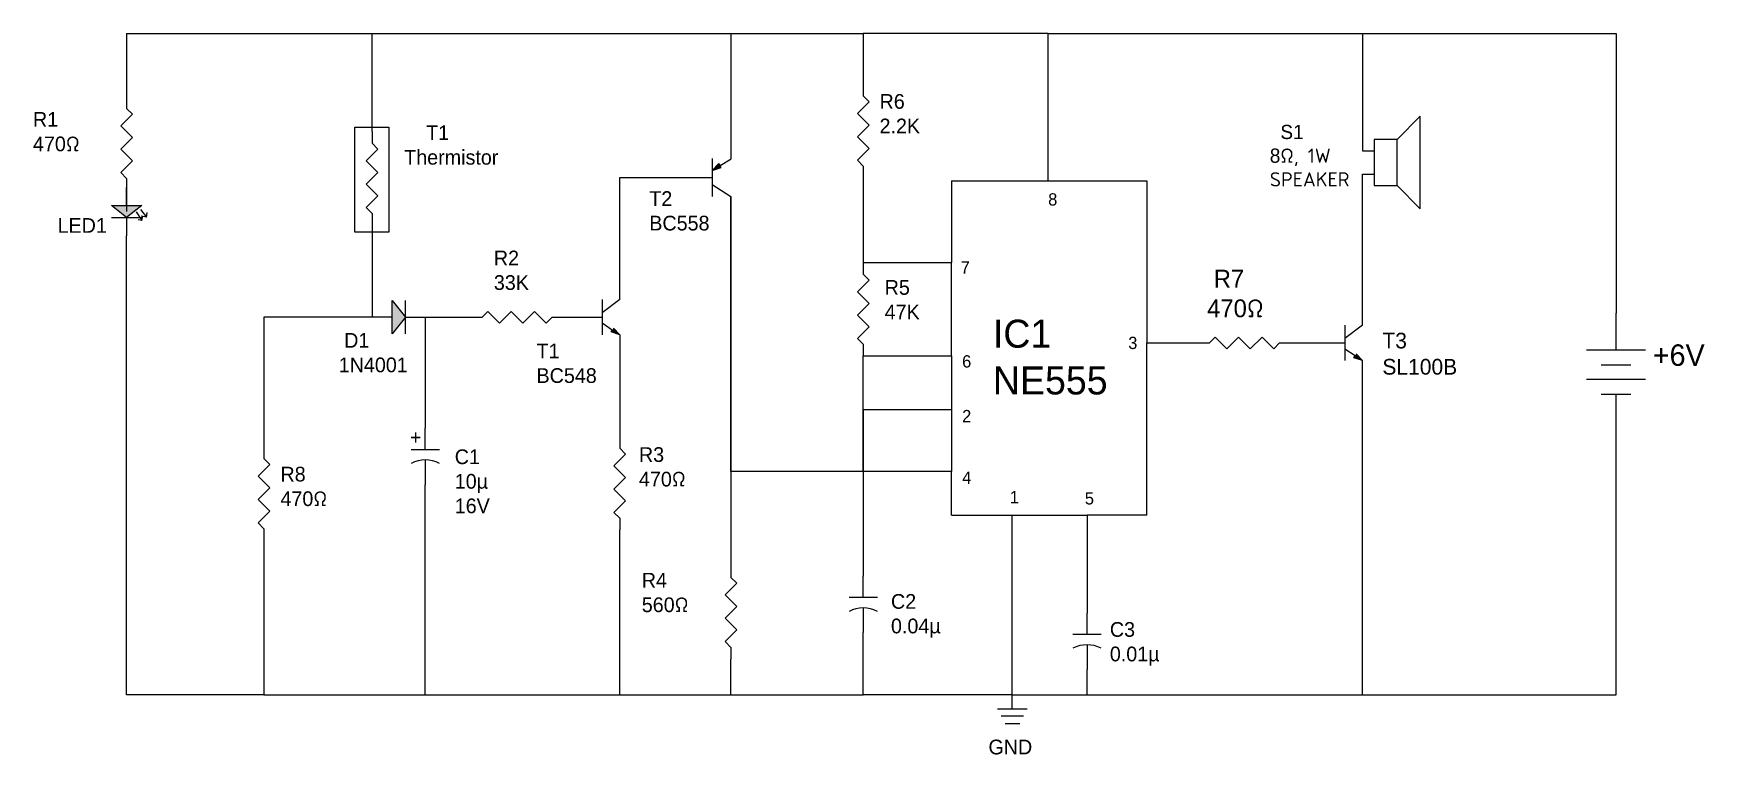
# Model space of a CAD drawing. Header units: inches. Extents: x 88 to 156, y 23.5 to 52.8.
import ezdxf

# ---------------------------------------------------------------- set-up
doc = ezdxf.new("R2010")
doc.units = ezdxf.units.IN
doc.header["$MEASUREMENT"] = 0

# ---------------------------------------------------------------- blocks, each defined once
blk = doc.blocks.new('Resistor')
at = {"color": 7}
blk.add_lwpolyline([(0, 0), (0.05, 0), (0.075, 0.025), (0.125, -0.025), (0.175, 0.025), (0.225, -0.025), (0.275, 0.025), (0.325, -0.025), (0.35, 0), (0.4, 0)], dxfattribs=at)
blk = doc.blocks.new('Diode')
at = {"color": 7}
for p, q in [((0.15, 0), (0, 0)), ((0.15, 0.125), (0.25, 0)), ((0.15, -0.125), (0.15, 0.125)), ((0.25, 0), (0.15, -0.125)), ((0.25, -0.125), (0.25, 0.125)), ((0.25, 0), (0.4, 0))]:
    blk.add_line(p, q, dxfattribs=at)
blk.add_solid([(0.15, -0.125), (0.25, 0), (0.15, 0.125)], dxfattribs=at)
blk = doc.blocks.new('Capacitor')
at = {"color": 7}
for p, q in [((0.15, 0), (0, 0)), ((0.15, -0.1), (0.15, 0.1)), ((0.225, 0), (0.4, 0))]:
    blk.add_line(p, q, dxfattribs=at)
blk.add_arc((0.4375, 0), 0.2125, 151.9275, 208.0725, dxfattribs=at)
blk = doc.blocks.new('Transistor - NPN')
at = {"color": 7}
for p, q in [((0.199999, 0.2), (0.199999, -0.2)), ((0.399999, 0.2), (0.199999, 0.05)), ((0, 0), (0.199999, 0)), ((0.316132, -0.145536), (0.201153, -0.069033)), ((0.302516, -0.166503), (0.316132, -0.145536)), ((0.399999, -0.2), (0.302516, -0.166503)), ((0.329748, -0.124569), (0.399999, -0.2))]:
    blk.add_line(p, q, dxfattribs=at)
blk.add_solid([(0.302516, -0.166503), (0.399999, -0.2), (0.329748, -0.124569)], dxfattribs=at)
blk = doc.blocks.new('Transistor - PNP')
at = {"color": 7}
for p, q in [((0.200001, 0.2), (0.200001, -0.199999)), ((0.284805, 0.127992), (0.4024, 0.199023)), ((0, 0), (0.200001, 0)), ((0.271557, 0.149194), (0.200001, 0.075)), ((0.200001, 0.075), (0.298053, 0.106791)), ((0.284805, 0.127992), (0.271557, 0.149194)), ((0.298053, 0.106791), (0.284805, 0.127992)), ((0.200001, -0.074999), (0.400001, -0.199999))]:
    blk.add_line(p, q, dxfattribs=at)
blk.add_solid([(0.200001, 0.075), (0.298053, 0.106791), (0.271557, 0.149194)], dxfattribs=at)
blk = doc.blocks.new('Ground')
at = {"color": 7}
for p, q in [((-0.1, 0), (0.1, 0)), ((0.075, -0.05), (-0.075, -0.05)), ((-0.05, -0.1), (0.05, -0.1))]:
    blk.add_line(p, q, dxfattribs=at)
blk = doc.blocks.new('Speaker')
at = {"color": 7}
for p, q in [((0.25, 0.15), (0.15, 0.05)), ((0.25, -0.25), (0.25, 0.15)), ((0, 0), (0.05, 0)), ((0.05, 0.05), (0.05, -0.15)), ((0.15, 0.05), (0.05, 0.05)), ((0.15, -0.15), (0.15, 0.05)), ((0, -0.1), (0.05, -0.1)), ((0.05, -0.15), (0.15, -0.15)), ((0.15, -0.15), (0.25, -0.25))]:
    blk.add_line(p, q, dxfattribs=at)
blk = doc.blocks.new('Battery')
at = {"color": 7}
for p, q in [((0.175, -0.1), (0.175, 0.1)), ((0.275, -0.1), (0.275, 0.1)), ((0, 0), (0.125, 0)), ((0.125, 0.05), (0.125, -0.05)), ((0.225, 0.05), (0.225, -0.05)), ((0.275, 0), (0.4, 0))]:
    blk.add_line(p, q, dxfattribs=at)

msp = doc.modelspace()

# ---------------------------------------------------------------- linework, layer by layer
for p, q in [((91.763, 52.841), (101.763, 52.841)), ((91.763, 52.841), (91.763, 50.263)), ((101.763, 52.841), (121.763, 52.841)), ((101.763, 48.841), (101.763, 52.841)), ((116.384, 47.737), (116.384, 52.841)), ((121.763, 52.841), (121.763, 50.293)), ((129.295, 52.841), (121.763, 52.841)), ((129.295, 46.83), (129.295, 52.841)), ((129.295, 52.841), (142.094, 52.841)), ((142.094, 52.841), (142.094, 48.055)), ((142.094, 52.841), (152.42, 52.841)), ((152.42, 52.841), (152.42, 41.446)), ((101.058, 49.017), (102.447, 49.017)), ((101.058, 44.74), (101.058, 49.017)), ((102.447, 49.017), (102.447, 44.74)), ((111.848, 42.003), (111.848, 46.971)), ((111.848, 46.971), (114.836, 46.971)), ((121.763, 46.963), (121.763, 43.507)), ((142.094, 40.956), (142.094, 47.114)), ((91.763, 46.458), (91.763, 45.589)), ((125.358, 46.83), (125.358, 43.514)), ((125.358, 46.83), (129.295, 46.83)), ((129.295, 46.83), (133.309, 46.83)), ((133.309, 46.83), (133.309, 40.234)), ((92.333, 45.675), (92.572, 45.351)), ((116.375, 34.993), (116.375, 46.202)), ((116.375, 46.202), (116.375, 31.159)), ((92.148, 45.568), (92.39, 45.225)), ((92.39, 45.225), (92.234, 45.248)), ((92.572, 45.351), (92.353, 45.4)), ((92.39, 45.225), (92.426, 45.381)), ((92.572, 45.351), (92.608, 45.551)), ((101.763, 45.036), (101.763, 41.281)), ((91.763, 25.9), (91.763, 44.601)), ((102.447, 44.74), (101.058, 44.74)), ((121.763, 43.507), (125.358, 43.507)), ((125.358, 39.702), (125.358, 43.514)), ((101.763, 41.281), (97.357, 41.281)), ((97.357, 41.281), (97.357, 35.994)), ((103.929, 41.281), (103.929, 36.759)), ((103.929, 41.281), (105.763, 41.281)), ((109.568, 41.281), (110.403, 41.281)), ((111.848, 40.558), (111.848, 36.421)), ((133.309, 33.22), (133.309, 40.234)), ((133.309, 40.234), (135.387, 40.234)), ((139.192, 40.234), (140.649, 40.234)), ((121.763, 39.702), (125.358, 39.702)), ((121.763, 37.503), (121.763, 39.702)), ((125.358, 39.702), (125.358, 37.503)), ((142.094, 25.9), (142.094, 39.511)), ((125.358, 37.503), (121.763, 37.503)), ((121.763, 34.993), (121.763, 37.503)), ((121.763, 37.503), (121.763, 30.734)), ((125.358, 37.503), (125.358, 34.993)), ((152.42, 25.9), (152.42, 36.639)), ((121.763, 34.993), (116.375, 34.993)), ((125.358, 34.993), (121.763, 34.993)), ((125.358, 33.22), (125.358, 34.993)), ((103.929, 25.9), (103.929, 34.458)), ((125.358, 33.22), (127.81, 33.22)), ((127.81, 33.22), (127.81, 25.9)), ((127.81, 33.22), (130.879, 33.22)), ((133.309, 33.22), (130.879, 33.22)), ((130.879, 33.22), (130.879, 29.231)), ((97.357, 32.189), (97.357, 25.9)), ((111.848, 25.9), (111.848, 32.616)), ((121.763, 25.9), (121.763, 28.433)), ((116.375, 25.9), (116.375, 27.354)), ((130.879, 25.9), (130.879, 26.93)), ((97.357, 25.9), (91.763, 25.9)), ((97.357, 25.9), (103.929, 25.9)), ((103.929, 25.9), (111.848, 25.9)), ((111.848, 25.9), (116.375, 25.9)), ((116.375, 25.9), (121.763, 25.9)), ((127.81, 25.9), (121.763, 25.9)), ((127.81, 25.9), (130.879, 25.9)), ((127.81, 25.9), (127.81, 25.329)), ((130.879, 25.9), (142.094, 25.9)), ((142.094, 25.9), (152.42, 25.9))]:
    msp.add_line(p, q)

# ---------------------------------------------------------------- block references
for name, p, xscale, yscale, zscale, rotation in [('Resistor', (121.763, 50.768), 9.512838285168186, 9.51283828516813, 9.512838285168158, 270), ('Resistor', (91.763, 50.263), 9.512838285168186, 9.51283828516813, 9.512838285168158, 270), ('Resistor', (101.763, 48.841), 9.512838285168186, 9.51283828516813, 9.512838285168158, 270), ('Diode', (91.763, 46.571), 4.926045326580578, 4.926045326580578, 4.926045326580578, 270), ('Resistor', (121.763, 43.507), 9.512838285168186, 9.51283828516813, 9.512838285168158, 270), ('Battery', (152.42, 36.639), 12.01867356198522, 12.01867356198522, 12.01867356198525, 90), ('Capacitor', (103.929, 36.759), 5.752392643426219, 5.752392643426219, 5.752392643426216, 270), ('Resistor', (111.848, 36.421), 9.512838285168186, 9.51283828516813, 9.512838285168158, 270), ('Resistor', (97.357, 35.994), 9.512838285168186, 9.51283828516813, 9.512838285168158, 270), ('Resistor', (116.375, 31.159), 9.512838285168186, 9.51283828516813, 9.512838285168158, 270), ('Capacitor', (121.763, 30.734), 5.752392643426219, 5.752392643426219, 5.752392643426216, 270), ('Capacitor', (130.879, 29.231), 5.752392643426219, 5.752392643426219, 5.752392643426216, 270)]:
    msp.add_blockref(name, p, dxfattribs=dict(xscale=xscale, yscale=yscale, zscale=zscale, rotation=rotation))
for name, p, xscale, yscale, zscale in [('Speaker', (142.094, 48.055), 9.417911453512033, 9.417911453511977, 9.417911453511977), ('Transistor - PNP', (114.836, 46.971), 3.847474079557855, 3.847474079557827, 3.847474079557841), ('Diode', (101.763, 41.281), 5.414950018882337, 5.414950018882365, 5.414950018882365), ('Resistor', (105.763, 41.281), 9.512838285168186, 9.51283828516813, 9.512838285168158), ('Transistor - NPN', (110.403, 41.281), 3.612694921200841, 3.612694921200813, 3.612694921200813), ('Transistor - NPN', (140.649, 40.234), 3.612694921200841, 3.612694921200813, 3.612694921200813), ('Resistor', (135.387, 40.234), 9.512838285168186, 9.51283828516813, 9.512838285168158), ('Ground', (127.838, 25.329), 6.015681706810142, 6.015681706810156, 6.01568170681016)]:
    msp.add_blockref(name, p, dxfattribs=dict(xscale=xscale, yscale=yscale, zscale=zscale))

# ---------------------------------------------------------------- texts
at = {"attachment_point": 1}
for s, insert, char_height, width in [('R6^J2.2K', (122.428, 50.37), 0.6, 2.99163), ('R1^J470{\\fISOCPEUR|b0|i0|c0|p34;Ω}', (87.951, 49.64), 0.6, 2.74898), ('    T1^JThermistor', (103.07, 49.096), 0.6, 4.12347), ('  S1^J8{\\fISOCPEUR|b0|i0|c0|p34;Ω, 1W^JSPEAKER}', (138.32, 49.117), 0.57947, 8.83646), ('T2^JBC558', (113.05, 46.414), 0.6, 2.13583), ('8', (129.295, 46.33), 0.5, 1.06726), ('LED1', (88.953, 45.319), 0.6, 1.71811), ('R2^J33K', (106.721, 43.993), 0.6, 4.37454), ('7', (125.734, 43.56), 0.5, 0.89531), (' R7^J470{\\fISOCPEUR|b0|i0|c0|p34;Ω}', (135.768, 43.215), 0.72545, 12.96383), ('R5^J47K', (122.637, 42.794), 0.6, 1.98879), ('IC1^JNE555', (127.045, 41.18), 1.142, 4.14418), (' D1^J1N4001', (100.403, 40.639), 0.6, 2.48775), ('T1^JBC548', (108.458, 40.203), 0.6, 2.84065), ('3', (132.555, 40.484), 0.5, 0.95596), ('T3^JSL100B', (142.906, 40.648), 0.6399, 1.78616), ('+6V', (153.917, 40.174), 0.8752, 1.20514), ('6', (125.791, 39.731), 0.5, 1.09778), ('2', (125.792, 37.503), 0.5, 0.83755), ('+', (103.302, 36.693), 0.6, 0.82164), ('C1^J10µ^J16V', (105.128, 35.896), 0.6, 1.50635), ('R3^J470{\\fISOCPEUR|b0|i0|c0|p34;Ω}', (112.629, 35.986), 0.6, 2.55132), ('R8^J470{\\fISOCPEUR|b0|i0|c0|p34;Ω}', (98.03, 35.188), 0.6, 3.08116), ('4', (125.792, 34.993), 0.5, 0.86643), ('1', (127.732, 34.207), 0.509, 3.27264), ('5', (130.788, 34.151), 0.5, 0.89531), ('R4\\P560{\\fISOCPEUR|b0|i0|c0|p34;Ω}', (112.745, 30.866), 0.6, 3.39186), ('C2^J0.04µ', (122.893, 30.003), 0.6, 3.07412), ('C3^J0.01µ', (131.807, 28.862), 0.6, 1.45051), ('GND', (126.863, 24.072), 0.6, 2.60446)]:
    msp.add_mtext(s, dxfattribs=dict(at, insert=insert, char_height=char_height, width=width))

doc.saveas('drawing.dxf')
